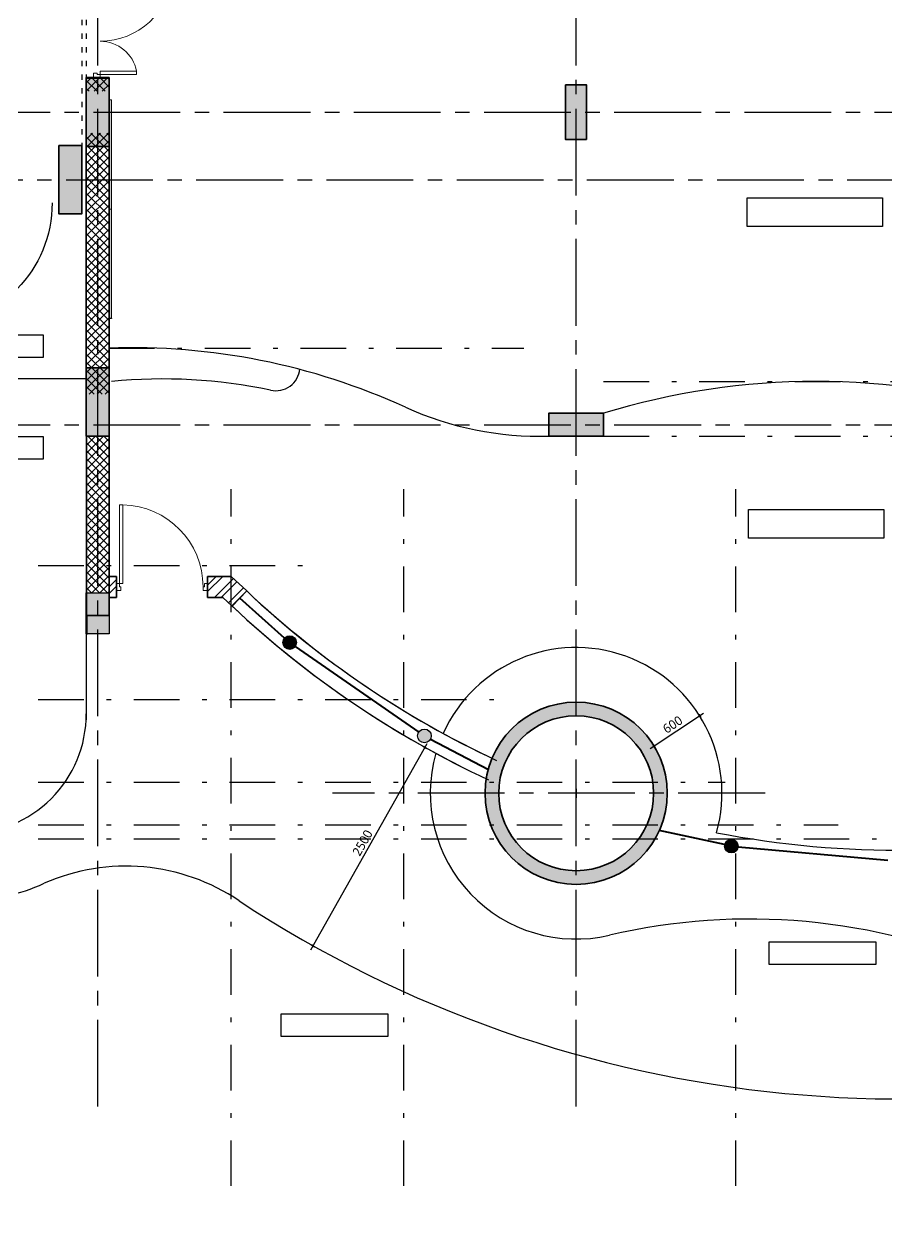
# Model space of a CAD drawing. Header units: millimetres. Extents: x -1107453 to -240403, y -265431 to 143409.
# Drawn here: x -286162 to -276707, y 110728 to 123985 of the extents above; entities that cross this region are included whole.
import ezdxf

# ---------------------------------------------------------------- set-up
doc = ezdxf.new("R2010")
doc.units = ezdxf.units.MM
doc.header["$MEASUREMENT"] = 0
for name, pattern in [('ACAD_ISO03W100', [30, 12, -18]), ('CENTER2', [28.575, 19.05, -3.175, 3.175, -3.175]), ('Dash dot', [21, 10, -5, 1, -5])]:
    doc.linetypes.add(name, pattern=pattern)
for name, color, linetype, lineweight in [('A- Dimensions', 8, 'Continuous', 25), ('A-Detail Lines', 8, 'Continuous', 25), ('A-Door', 4, 'Continuous', 9), ('A-Wall Sec', 1, 'Continuous', 30), ('column hatch', 12, 'Continuous', 5), ('S-Concrete', 40, 'Continuous', 30), ('S-Reflected Beam', 60, 'Continuous', 25)]:
    doc.layers.add(name, color=color, linetype=linetype, lineweight=lineweight)
for name, color, linetype in [('A-Anno-Grid Lines', 154, 'Continuous'), ('A-Elevation', 4, 'Continuous'), ('A-Steps', 3, 'Continuous'), ('A-Wall Patt', 8, 'Continuous'), ('A-Window', 4, 'Continuous'), ('Anno_Frames', 7, 'Continuous'), ('elel', 6, 'Continuous'), ('L-ELEV', 6, 'Continuous'), ('S-Conc Patt', 9, 'Continuous')]:
    doc.layers.add(name, color=color, linetype=linetype)
doc.layers.add('frntr', color=32, linetype='Continuous', lineweight=15, true_color=0xbd5e00)
doc.layers.add('I-Furniture', color=7, linetype='Continuous', lineweight=15, true_color=0xc76300)
doc.layers.get('Anno_Frames').off()
doc.layers.get('S-Reflected Beam').off()
doc.styles.get("Standard").update_dxf_attribs({"font": 'trebuc.ttf'})
doc.dimstyles.new('IIITD_WD_M @ 100', dxfattribs={"dimscale": 100, "dimtxt": 1, "dimasz": 0.25, "dimexe": 0.25, "dimexo": 0.25, "dimgap": 0.3, "dimtad": 1, "dimdec": 0, "dimrnd": 2.5, "dimzin": 0, "dimdsep": 46, "dimtxsty": 'Standard', "dimblk": 'ARCHTICK', "dimcen": 0.2, "dimdle": 0.5, "dimclrd": 8, "dimclre": 254, "dimadec": 0, "dimazin": 0, "dimtfac": 1, "dimtdec": 0, "dimtofl": 0, "dimtmove": 0, "dimatfit": 0, "dimfxl": 100, "dimtolj": 1, "dimtzin": 0, "dimlwd": -1, "dimlwe": -1, "dimarcsym": 0})
pattern_1 = [(45, (-287454.64, 121983.656), (-44.1942, 44.1942), []), (135, (-287454.64, 121983.656), (-44.1942, -44.1942), [])]

# ---------------------------------------------------------------- blocks, each defined once
blk = doc.blocks.new('Door 1200')
at = {"layer": 'A-Door', "color": 5, "lineweight": 18}
for p, q in [((524084, 16182), (524084, 16132)), ((524084, 16182), (524159, 16182)), ((524159, 16182), (524159, 16147)), ((524084, 16132), (524124, 16132)), ((524124, 16147), (524124, 16132)), ((524159, 16147), (524124, 16147)), ((524159, 16147), (524557, 16147)), ((524159, 16112), (524159, 16147)), ((524159, 16112), (524557, 16112)), ((524557, 16147), (524557, 16112)), ((524084, 15032), (524124, 15032)), ((524084, 14982), (524084, 15032)), ((524084, 14982), (524159, 14982)), ((524124, 15017), (524124, 15032)), ((524159, 15017), (524124, 15017)), ((524159, 15052), (524159, 15017)), ((524159, 15052), (524958, 15052)), ((524159, 14982), (524159, 15017)), ((524159, 15017), (524958, 15017)), ((524958, 15017), (524958, 15052))]:
    blk.add_line(p, q, dxfattribs=at)
at = {"layer": 'A-Door', "lineweight": 18}
for centre, radius, start, end in [((524155, 16193), 411, 270.5695, 348.692), ((524157, 14978), 804, 5.3148, 89.8715)]:
    blk.add_arc(centre, radius, start, end, dxfattribs=at)
blk = doc.blocks.new('ABL_Door_S - 1000 x 2100-11-3 Second Floor Lvl')
at = {"layer": 'A-Door', "color": 5}
for p, q in [((-500, 38), (-450, 38)), ((-500, -38), (-500, 38)), ((-450, 38), (-450, -3)), ((450, 38), (450, -3)), ((500, 38), (450, 38)), ((500, -38), (500, 38)), ((-500, -38), (-465, -38)), ((-465, -3), (-450, -3)), ((-465, -38), (-465, -3)), ((-430, -38), (-465, -38)), ((465, -3), (450, -3)), ((465, -38), (465, -3)), ((500, -38), (465, -38))]:
    blk.add_line(p, q, dxfattribs=at)
at = {"layer": 'A-Door', "color": 5, "lineweight": 18}
for p, q in [((-465, -38), (-465, -903)), ((-430, -38), (-430, -903)), ((-430, -903), (-465, -903))]:
    blk.add_line(p, q, dxfattribs=at)
at = {"layer": 'A-Door'}
blk.add_arc((-450, -2), 900, 271.2981, 359.9894, dxfattribs=at)
blk = doc.blocks.new('Tube Tree')
at = {"layer": 'A-Detail Lines'}
for p, q in [((528314, -118), (528314, -218)), ((528364, -168), (528264, -168))]:
    blk.add_line(p, q, dxfattribs=at)
at = {"layer": 'S-Concrete', "lineweight": 35}
for radius in [1000, 850]:
    blk.add_circle((528314, -168), radius, dxfattribs=at)
blk = doc.blocks.new('Cols Hostel')
at = {"layer": 'S-Conc Patt'}
h = blk.add_hatch(color=256, dxfattribs=at)
h.paths.add_polyline_path([(626562, 5668), (626812, 5668), (626812, 5218), (626562, 5218)])
h.paths.add_polyline_path([(626262, 5668), (626512, 5668), (626512, 5218), (626262, 5218)])
h.paths.add_polyline_path([(610501, 6261), (610751, 6261), (610751, 5811), (610501, 5811)])
h.paths.add_polyline_path([(633755, -13559), (633802, -13804), (633351, -13892), (633303, -13647)])
h.paths.add_polyline_path([(608436, -13975), (608436, -14225), (607987, -14225), (607987, -13975)])
h.paths.add_polyline_path([(639101, 2747), (639347, 2795), (639490, 2059), (639245, 2011)])
h.paths.add_polyline_path([(640105, -2416), (640351, -2368), (640494, -3105), (640248, -3152)])
h.paths.add_polyline_path([(631447, -4099), (631693, -4051), (631836, -4788), (631590, -4835)])
h.paths.add_polyline_path([(630444, 1064), (630689, 1112), (630832, 376), (630587, 328)])
h.paths.add_polyline_path([(608186, 6255), (608436, 6255), (608436, 5505), (608186, 5505)])
h.paths.add_polyline_path([(608186, 995), (608436, 995), (608436, 245), (608186, 245)])
h.paths.add_polyline_path([(608186, -4265), (608436, -4265), (608436, -5015), (608186, -5015)])
h.paths.add_polyline_path([(599366, -4265), (599616, -4265), (599616, -5015), (599366, -5015)])
h.paths.add_polyline_path([(599366, 995), (599616, 995), (599616, 245), (599366, 245)])
h.paths.add_polyline_path([(626561, 11103), (626811, 11103), (626811, 10353), (626561, 10353)])
h.paths.add_polyline_path([(626561, 17051), (626811, 17051), (626811, 16301), (626561, 16301)])
h.paths.add_polyline_path([(626561, 13871), (626811, 13871), (626811, 13121), (626561, 13121)])
h.paths.add_polyline_path([(610451, 11170), (610201, 11170), (610201, 10420), (610451, 10420)])
h.paths.add_polyline_path([(610451, 16301), (610201, 16301), (610201, 17051), (610451, 17051)])
h.paths.add_polyline_path([(610451, 13121), (610201, 13121), (610201, 13871), (610451, 13871)])
h.paths.add_polyline_path([(598411, 9225), (598661, 9225), (598661, 8475), (598411, 8475)])
h.paths.add_polyline_path([(603651, 16801), (603651, 17051), (602901, 17051), (602901, 16801)])
h.paths.add_polyline_path([(602901, 14630), (603151, 14630), (603151, 13880), (602901, 13880)])
h.paths.add_polyline_path([(596931, 9225), (597181, 9225), (597181, 8475), (596931, 8475)])
h.paths.add_polyline_path([(596931, 11170), (597181, 11170), (597181, 10420), (596931, 10420)])
h.paths.add_polyline_path([(602901, 11170), (603151, 11170), (603151, 10420), (602901, 10420)])
h.paths.add_polyline_path([(608436, 11170), (608186, 11170), (608186, 10420), (608436, 10420)])
h.paths.add_polyline_path([(604651, 11170), (604881, 11170), (604881, 10420), (604651, 10420)])
h.paths.add_polyline_path([(639550, 13200), (639796, 13248), (639939, 12512), (639694, 12464)])
h.paths.add_polyline_path([(634799, 10295), (634847, 10050), (634109, 9906), (634061, 10152)])
h.paths.add_polyline_path([(637666, -8396), (637892, -8352), (637980, -8804), (637754, -8848)])
h.paths.add_polyline_path([(636133, -13080), (636180, -13325), (635591, -13440), (635544, -13194)])
h.paths.add_polyline_path([(603151, 9225), (603151, 8995), (602401, 8995), (602401, 9225)])
h.paths.add_polyline_path([(642512, -9792), (642556, -10018), (642110, -10105), (642066, -9879)])
h.paths.add_polyline_path([(638556, -10561), (638600, -10787), (638148, -10875), (638104, -10649)])
h.paths.add_polyline_path([(642096, -7653), (642140, -7878), (641688, -7966), (641644, -7740)])
h.paths.add_polyline_path([(640153, -10027), (640379, -9983), (640465, -10425), (640239, -10468)])
h.paths.add_polyline_path([(640118, -8037), (640162, -8263), (639710, -8351), (639666, -8125)])
h.paths.add_polyline_path([(603151, -11965), (603151, -12195), (602701, -12195), (602701, -11965)])
h.paths.add_polyline_path([(603151, -10130), (602921, -10130), (602921, -9670), (603151, -9670)])
h.paths.add_polyline_path([(599111, -11965), (599111, -12195), (598661, -12195), (598661, -11965)])
h.paths.add_polyline_path([(599112, -9785), (599112, -10015), (598661, -10015), (598661, -9785)])
h.paths.add_polyline_path([(600791, -11735), (601021, -11735), (601021, -12195), (600791, -12195)])
h.paths.add_polyline_path([(601136, -9785), (601136, -10015), (600676, -10015), (600676, -9785)])
h.paths.add_polyline_path([(634937, -3421), (635163, -3377), (635306, -4113), (635080, -4157)])
h.paths.add_polyline_path([(635631, 2073), (635857, 2117), (636000, 1380), (635775, 1336)])
h.paths.add_polyline_path([(634717, 6775), (634674, 7001), (635410, 7144), (635454, 6918)])
h.paths.add_polyline_path([(631992, 11731), (632217, 11775), (632361, 11038), (632135, 10995)])
h.paths.add_polyline_path([(604651, 6255), (604881, 6255), (604881, 5505), (604651, 5505)])
h.paths.add_polyline_path([(639083, -12506), (639131, -12752), (638541, -12866), (638493, -12621)])
h.paths.add_polyline_path([(603152, -13975), (603152, -14225), (602552, -14225), (602552, -13975)])
h.paths.add_polyline_path([(638469, 11008), (638714, 11056), (638857, 10320), (638611, 10272)])
h.paths.add_polyline_path([(606268, -9785), (606268, -10035), (605668, -10035), (605668, -9785)])
h.paths.add_polyline_path([(599161, 5765), (599161, 6015), (598411, 6015), (598411, 5765)])
h.paths.add_polyline_path([(642896, -11765), (642944, -12011), (642503, -12096), (642455, -11851)])
h.paths.add_polyline_path([(606267, -13975), (606267, -14225), (605667, -14225), (605667, -13975)])
h.paths.add_polyline_path([(599113, -13975), (599113, -14225), (598662, -14225), (598662, -13975)])
h.paths.add_polyline_path([(626262, 11911), (626512, 11911), (626512, 11161), (626262, 11161)])
h.paths.add_polyline_path([(626261, 17051), (626511, 17051), (626511, 16301), (626261, 16301)])
h.paths.add_polyline_path([(610751, 16301), (610501, 16301), (610501, 17051), (610751, 17051)])
h.paths.add_polyline_path([(610501, 8731), (610751, 8731), (610751, 7981), (610501, 7981)])
h.paths.add_polyline_path([(626511, 7981), (626261, 7981), (626261, 8731), (626511, 8731)])
h.paths.add_polyline_path([(621251, 11236), (621021, 11236), (621021, 11836), (621251, 11836)])
h.paths.add_polyline_path([(610501, 11911), (610751, 11911), (610751, 11161), (610501, 11161)])
h.paths.add_polyline_path([(615991, 11236), (615761, 11236), (615761, 11836), (615991, 11836)])
h.paths.add_polyline_path([(635329, -8947), (635377, -9193), (634788, -9307), (634740, -9062)])
h.paths.add_polyline_path([(633933, 1743), (634159, 1786), (634302, 1050), (634076, 1006)])
h.paths.add_polyline_path([(604651, 995), (604881, 995), (604881, 245), (604651, 245)])
h.paths.add_polyline_path([(604651, -4265), (604881, -4265), (604881, -5015), (604651, -5015)])
h.paths.add_polyline_path([(626261, 13871), (626511, 13871), (626511, 13121), (626261, 13121)])
h.paths.add_polyline_path([(621021, 13796), (621251, 13796), (621251, 13196), (621021, 13196)])
h.paths.add_polyline_path([(615761, 13796), (615991, 13796), (615991, 13196), (615761, 13196)])
h.paths.add_polyline_path([(610751, 13121), (610501, 13121), (610501, 13871), (610751, 13871)])
h.paths.add_polyline_path([(633692, 12061), (633938, 12109), (634081, 11373), (633835, 11325)])
h.paths.add_polyline_path([(628502, 11052), (628747, 11100), (628891, 10364), (628645, 10316)])
h.paths.add_polyline_path([(596931, 14630), (597181, 14630), (597181, 13880), (596931, 13880)])
h.paths.add_polyline_path([(639922, 11291), (640167, 11338), (640310, 10602), (640064, 10555)])
h.paths.add_polyline_path([(638890, 16600), (639135, 16648), (639278, 15912), (639033, 15864)])
h.paths.add_polyline_path([(633032, 15458), (633277, 15505), (633421, 14769), (633175, 14721)])
h.paths.add_polyline_path([(632948, -9410), (632996, -9656), (632544, -9743), (632497, -9498)])
h.paths.add_polyline_path([(636635, -3091), (636861, -3047), (637004, -3783), (636778, -3827)])
h.paths.add_polyline_path([(639326, 7905), (639374, 7660), (638638, 7516), (638590, 7762)])
h.paths.add_polyline_path([(632930, 6906), (633155, 6950), (633298, 6214), (633073, 6170)])
h.paths.add_polyline_path([(629440, 6228), (629685, 6275), (629828, 5539), (629583, 5491)])
h.paths.add_polyline_path([(620836, 16801), (620836, 17051), (621436, 17051), (621436, 16801)])
h.paths.add_polyline_path([(615576, 16801), (615576, 17051), (616176, 17051), (616176, 16801)])
h.paths.add_polyline_path([(620836, 7981), (620836, 8231), (621436, 8231), (621436, 7981)])
h.paths.add_polyline_path([(615576, 7981), (615576, 8231), (616176, 8231), (616176, 7981)])
h.paths.add_polyline_path([(602401, 5785), (602401, 6015), (603151, 6015), (603151, 5785)])
h.paths.add_polyline_path([(602922, 995), (603152, 995), (603152, 245), (602922, 245)])
h.paths.add_polyline_path([(608436, -9785), (608436, -10035), (607987, -10035), (607987, -9785)])
h.paths.add_polyline_path([(602921, -4265), (603151, -4265), (603151, -5015), (602921, -5015)])
h.paths.add_polyline_path([(632225, 16801), (632225, 17051), (632975, 17051), (632975, 16801)])
at = {"layer": 'S-Concrete', "lineweight": 35}
for points in [[(610501, 11911), (610751, 11911), (610751, 11161), (610501, 11161), (610501, 11911)], [(615991, 11236), (615761, 11236), (615761, 11836), (615991, 11836), (615991, 11236)], [(610451, 11170), (610201, 11170), (610201, 10420), (610451, 10420), (610451, 11170)], [(610501, 8731), (610751, 8731), (610751, 7981), (610501, 7981), (610501, 8731)], [(615576, 7981), (615576, 8231), (616176, 8231), (616176, 7981), (615576, 7981)]]:
    blk.add_lwpolyline(points, dxfattribs=at)
at = {"layer": 'S-Concrete'}
blk.add_lwpolyline([(610501, 6261), (610751, 6261), (610751, 5811), (610501, 5811)], close=True, dxfattribs=at)
blk = doc.blocks.new('iron door 1500')
at = {"layer": 'A-Detail Lines'}
blk.add_arc((-444110, 117635), 1351, 0.0106, 88.7019, dxfattribs=at)
at = {"layer": 'elel', "lineweight": 18}
for p, q in [((-444132, 117721), (-444132, 118985)), ((-444079, 118985), (-444132, 118985)), ((-444079, 117721), (-444079, 118985))]:
    blk.add_line(p, q, dxfattribs=at)
at = {"layer": 'elel'}
blk.add_line((-444079, 117721), (-444132, 117721), dxfattribs=at)
at = {"layer": 'elel', "lineweight": 18}
blk.add_circle((-444105, 117631), 52.5, dxfattribs=at)
blk = doc.blocks.new('TRHYE363YY5')
at = {"layer": 'A-Detail Lines'}
blk.add_lwpolyline([(-289154, 111433), (-287985, 111433), (-287985, 111184), (-289154, 111184)], close=True, dxfattribs=at)
blk = doc.blocks.new('_ArchTick')
at = {"color": 0, "linetype": 'ByBlock', "const_width": 0.15}
blk.add_lwpolyline([(-0.5, -0.5), (0.5, 0.5)], dxfattribs=at)
blk = doc.blocks.new('*D631')
at = {"layer": 'L-ELEV', "color": 8, "transparency": 16777216}
blk.add_line((-279292, 116035), (-278709, 116422), dxfattribs=at)
at = {"layer": 'L-ELEV', "color": 254, "transparency": 16777216}
for p, q in [((-278758, 116406), (-278737, 116374)), ((-279258, 116074), (-279237, 116042))]:
    blk.add_line(p, q, dxfattribs=at)
at = {"layer": 'L-ELEV', "color": 8, "transparency": 16777216, "xscale": 25, "yscale": 25, "zscale": 25}
for p, rotation in [((-278751, 116395), 33.56957461959743), ((-279251, 116063), 213.5695746195974)]:
    blk.add_blockref('_ArchTick', p, dxfattribs=dict(at, rotation=rotation))
at = {"layer": 'L-ELEV', "color": 0, "transparency": 16777216, "insert": (-279046, 116296), "char_height": 100, "attachment_point": 5, "rotation": 33.5696}
blk.add_mtext('\\A1;600', dxfattribs=at)
blk = doc.blocks.new('*D634')
at = {"layer": 'L-ELEV', "color": 8, "transparency": 16777216}
blk.add_line((-283018, 113825), (-281739, 116090), dxfattribs=at)
at = {"layer": 'L-ELEV', "color": 254, "transparency": 16777216}
for p, q in [((-281787, 116060), (-281742, 116034)), ((-283017, 113882), (-282972, 113857))]:
    blk.add_line(p, q, dxfattribs=at)
at = {"layer": 'L-ELEV', "color": 8, "transparency": 16777216, "xscale": 25, "yscale": 25, "zscale": 25}
for p, rotation in [((-281764, 116047), 60.53766143812216), ((-282994, 113869), 240.5376614381222)]:
    blk.add_blockref('_ArchTick', p, dxfattribs=dict(at, rotation=rotation))
at = {"layer": 'L-ELEV', "color": 0, "transparency": 16777216, "insert": (-282449, 114998), "char_height": 100, "attachment_point": 5, "rotation": 60.5377}
blk.add_mtext('\\A1;2500', dxfattribs=at)
blk = doc.blocks.new('Grid Girls Hostel')
at = {"layer": 'A-Anno-Grid Lines', "linetype": 'CENTER2', "ltscale": 50}
for p, q in [((522781, 3686.8), (522781, 25744.1)), ((528031, 3686.8), (528031, 25731.7)), ((507018.2, 14602.3), (539568.2, 14602.3)), ((506718.2, 13861.8), (540731.8, 13861.8)), ((507018.2, 11172.3), (539568.2, 11172.3))]:
    blk.add_line(p, q, dxfattribs=at)
blk = doc.blocks.new('A$C4AD23F1D')
at = {"layer": 'I-Furniture', "true_color": 0xff4dff}
blk.add_hatch(color=211, dxfattribs=at).paths.add_polyline_path([(0, 25), (0, 0), (1200, 0), (1200, 25)])
at = {"layer": 'frntr', "color": 203, "true_color": 0xb63cc3}
blk.add_lwpolyline([(0, 0), (1200, 0), (1200, 25), (0, 25)], close=True, dxfattribs=at)

msp = doc.modelspace()

# ---------------------------------------------------------------- hatches: boundary and pattern name
at = {"layer": 'A-Wall Patt'}
h = msp.add_hatch(dxfattribs=at)
h.set_pattern_fill('ANSI37', color=256, scale=500, style=0)
h.set_pattern_definition(pattern_1)
h.paths.add_polyline_path([(-285230.1, 123398), (-285480.1, 123398), (-285480.1, 123248), (-285230.1, 123248)])
h = msp.add_hatch(dxfattribs=at)
h.set_pattern_fill('ANSI37', color=256, scale=500, style=0)
h.set_pattern_definition(pattern_1)
h.paths.add_polyline_path([(-285230.1, 122788), (-285480.1, 122788), (-285480.1, 119923), (-285230.1, 119923)])
h = msp.add_hatch(dxfattribs=at)
h.set_pattern_fill('ANSI37', color=256, scale=500, style=0)
h.set_pattern_definition(pattern_1)
h.paths.add_polyline_path([(-285229.4, 119463), (-285479.4, 119463), (-285480.1, 117742.7), (-285230.1, 117742.7)])
h = msp.add_hatch(dxfattribs=at)
h.set_pattern_fill('ANSI32', color=256, scale=400, style=0)
h.set_pattern_definition([(45, (-285229.4, 117595.39), (-106.066, 106.066), []), (45, (-285158.69, 117595.39), (-106.066, 106.066), [])])
h.paths.add_polyline_path([(-285149.4, 117922.1), (-285229.4, 117922.1), (-285229.4, 117692.1), (-285149.4, 117692.1)])
h.paths.add_polyline_path([(-283889.3, 117922.1), (-284149.4, 117922.1), (-284149.4, 117844.6), (-284149.4, 117844.6), (-284149.4, 117769.6), (-284149.4, 117692.1), (-283980.6, 117692.1), (-283878, 117595.4), (-283720.3, 117762.8)])
at = {"layer": 'S-Conc Patt'}
for points in [[(-283183.3, 117158.8, 1), (-283313.8, 117232.9, 1)], [(-281704.1, 116134.7, 1), (-281834.5, 116208.7, 1)], [(-278326.9, 114962.1, 1), (-278476.9, 114962.1, 1)]]:
    msp.add_hatch(color=256, dxfattribs=at).paths.add_polyline_path(points)
h = msp.add_hatch(color=256, dxfattribs=at)
h.paths.add_polyline_path([(-281105.1, 115541.9, 1), (-279105.1, 115541.9, 1)])
h.paths.add_polyline_path([(-279255.1, 115541.9, -1), (-280955.1, 115541.9, -1)], flags=16)

# ---------------------------------------------------------------- linework, layer by layer
at = {"layer": 'A- Dimensions'}
msp.add_lwpolyline([(-285205.4, 120755.9), (-285205.4, 120755.8), (-285230.4, 120755.8), (-285230.4, 120755.9)], close=True, dxfattribs=at)
at = {"layer": 'A-Anno-Grid Lines', "color": 8, "linetype": 'Dash dot', "ltscale": 50}
for p, q in [((-285230.1, 120428.5), (-280678.8, 120428.5)), ((-279805.1, 120063.1), (-275145.1, 120063.1)), ((-279805.1, 119463.1), (-275145.1, 119463.1)), ((-283889.3, 111230.9), (-283889.3, 118881.9)), ((-281997.2, 111230.9), (-281997.2, 118881.9)), ((-278351.8, 111230.9), (-278351.8, 118881.9)), ((-286007.3, 118044.2), (-282873, 118044.2)), ((-286007.3, 116571.5), (-280975.3, 116571.5)), ((-286007.3, 115664), (-278470.3, 115664)), ((-286007.3, 115197.3), (-277231.1, 115197.3)), ((-286007.3, 115040.5), (-268824.5, 115040.5))]:
    msp.add_line(p, q, dxfattribs=at)
at = {"layer": 'A-Anno-Grid Lines', "linetype": 'CENTER2', "ltscale": 50}
msp.add_line((-278032.1, 115541.9), (-282777.1, 115541.9), dxfattribs=at)
at = {"layer": 'A-Detail Lines', "linetype": 'ACAD_ISO03W100', "ltscale": 5}
for p, q in [((-285530.1, 128083.1), (-285530.1, 121902.6)), ((-285480.1, 128083.1), (-285480.1, 121607.6))]:
    msp.add_line(p, q, dxfattribs=at)
at = {"layer": 'A-Detail Lines'}
for points in [[(-278228.8, 122079.7), (-276744, 122079.7), (-276744, 121762.7), (-278228.8, 121762.7)], [(-287122.2, 119458.7), (-285953, 119458.7), (-285953, 119210.3), (-287122.2, 119210.3)], [(-278213.1, 118658.5), (-276728.2, 118658.5), (-276728.2, 118341.4), (-278213.1, 118341.4)], [(-277987.2, 113911.8), (-276818.1, 113911.8), (-276818.1, 113663.4), (-277987.2, 113663.4)], [(-283341.2, 113119.8), (-282172.1, 113119.8), (-282172.1, 112871.4), (-283341.2, 112871.4)]]:
    msp.add_lwpolyline(points, close=True, dxfattribs=at)
at = {"layer": 'A-Elevation'}
for centre, radius, start, end in [((-276545.6, 125388.8), 10470.6, 226.74664, 244.94217), ((-276545.6, 125388.8), 10470.6, 226.86114, 244.94217), ((-276545.6, 125388.8), 10700.6, 226.74664, 245.00075), ((-276545.6, 125388.8), 10700.6, 226.80264, 245.00075), ((-276567.2, 125387.5), 10470.6, 259.00198, 270.70805)]:
    msp.add_arc(centre, radius, start, end, dxfattribs=at)
at = {"layer": 'A-Steps'}
for p, q in [((-285480.1, 120090.7), (-287545.1, 120090.7)), ((-285480.1, 117678.2), (-285480.1, 116347.6)), ((-285473.6, 117492.7), (-285473.6, 117285.4))]:
    msp.add_line(p, q, dxfattribs=at)
for centre, radius, start, end in [((-284972.5, 113247.5), 7185.6, 65.3819, 92.05428), ((-283398.5, 120221.4), 260.6, 256.95722, 355.68168), ((-284649.3, 114244.9), 5845.4, 78.23406, 95.42978), ((-277475.1, 112132.5), 7930.6, 72.91442, 107.08558), ((-280507.4, 123023.7), 3562.1, 245.59405, 271.64571), ((-280105.1, 115541.9), 1600, 344.31233, 155.74384), ((-286795.1, 116412.6), 1315, 270, 0.00126), ((-280105.1, 115541.9), 1600, 164.07797, 283.17961), ((-285047, 112521.4), 2221, 55.90799, 113.79536), ((-286795.1, 116412.6), 2045, 270, 294.62214), ((-276546.9, 125379.8), 13193.1, 236.6387, 292.32804), ((-278198.1, 107356.4), 6804.7, 66.50899, 103.09912)]:
    msp.add_arc(centre, radius, start, end, dxfattribs=at)
at = {"layer": 'A-Wall Sec', "lineweight": 35}
for p, q in [((-285480.1, 123248.1), (-285480.1, 123398.1)), ((-285480.1, 123398.1), (-285230.1, 123398.1)), ((-285230.1, 123398.1), (-285230.1, 123248.1)), ((-285480.1, 119923.1), (-285480.1, 122788.1)), ((-285230.1, 122788.1), (-285230.1, 119923.5)), ((-285479.4, 119463.1), (-285479.4, 117492.7)), ((-285229.4, 117492.7), (-285229.4, 119463.1)), ((-285149.4, 117922.1), (-285229.4, 117922.1)), ((-285149.4, 117692.1), (-285149.4, 117922.1)), ((-285229.4, 117692.1), (-285149.4, 117692.1)), ((-285479.4, 117492.7), (-285229.4, 117492.7))]:
    msp.add_line(p, q, dxfattribs=at)
msp.add_lwpolyline([(-284149.4, 117922.1), (-283889.3, 117922.1), (-283720.3, 117762.8), (-283878, 117595.4), (-283980.6, 117692.1), (-284149.4, 117692.1), (-284149.4, 117922.1)], dxfattribs=at)
at = {"layer": 'A-Window', "color": 2, "lineweight": 40}
for p, q in [((-283304.5, 117245.8), (-283794.8, 117683.6)), ((-283186.9, 117153.2), (-281831, 116214.4)), ((-281702.9, 116136.9), (-281066.3, 115803)), ((-278475.3, 114978), (-279192.6, 115132.7)), ((-278327.2, 114955.5), (-276684.6, 114808.7))]:
    msp.add_line(p, q, dxfattribs=at)
at = {"layer": 'S-Concrete'}
for centre in [(-283248.5, 117195.9), (-281769.3, 116171.7), (-278401.9, 114962.1)]:
    msp.add_circle(centre, 75, dxfattribs=at)

# ---------------------------------------------------------------- block references
at = {"layer": 'A-Detail Lines', "xscale": -1, "rotation": 180}
msp.add_blockref('iron door 1500', (156904.1, 239659.1), dxfattribs=at)
at = {"layer": 'A-Door', "xscale": -1, "rotation": 180}
msp.add_blockref('ABL_Door_S - 1000 x 2100-11-3 Second Floor Lvl', (-284649.4, 117807.1), dxfattribs=at)
at = {"layer": 'Anno_Frames'}
msp.add_blockref('TRHYE363YY5', (2031.9, 9140.9), dxfattribs=at)
at = {"layer": 'column hatch', "xscale": -1, "rotation": 180}
msp.add_blockref('Door 1200', (-809485.5, 139580.5), dxfattribs=at)
at = {"layer": 'I-Furniture', "color": 32, "true_color": 0xd67c2e, "xscale": -1, "rotation": 269.9674963919816}
for p in [(-285229.8, 121955.8), (-285230.4, 120755.8)]:
    msp.add_blockref('A$C4AD23F1D', p, dxfattribs=at)
at = {"layer": 'S-Concrete'}
for name, p in [('Grid Girls Hostel', (-808136.1, 108415.8)), ('Tube Tree', (-808418.9, 115710.2))]:
    msp.add_blockref(name, p, dxfattribs=at)
at = {"layer": 'S-Reflected Beam'}
msp.add_blockref('Cols Hostel', (-895981.5, 111482.3), dxfattribs=at)

# ---------------------------------------------------------------- dimensions: what is measured, and where the dimension line sits
at = {"layer": 'L-ELEV'}
for p1, p2, distance, picture, middle in [((-279271.9, 116094.8), (-278772, 116426.6), -38.3, '*D631', (-279045.5, 116296.3)), ((-283038.8, 113894.4), (-281808.6, 116072), -51.8, '*D634', (-282449, 114997.5))]:
    dim = msp.add_aligned_dim(p1=p1, p2=p2, distance=distance, dimstyle='IIITD_WD_M @ 100', override={"dimfxl": 0.18}, dxfattribs=at)
    dim.commit()
    dim.dimension.update_dxf_attribs({"geometry": picture, "text_midpoint": middle})

doc.saveas('drawing.dxf')
